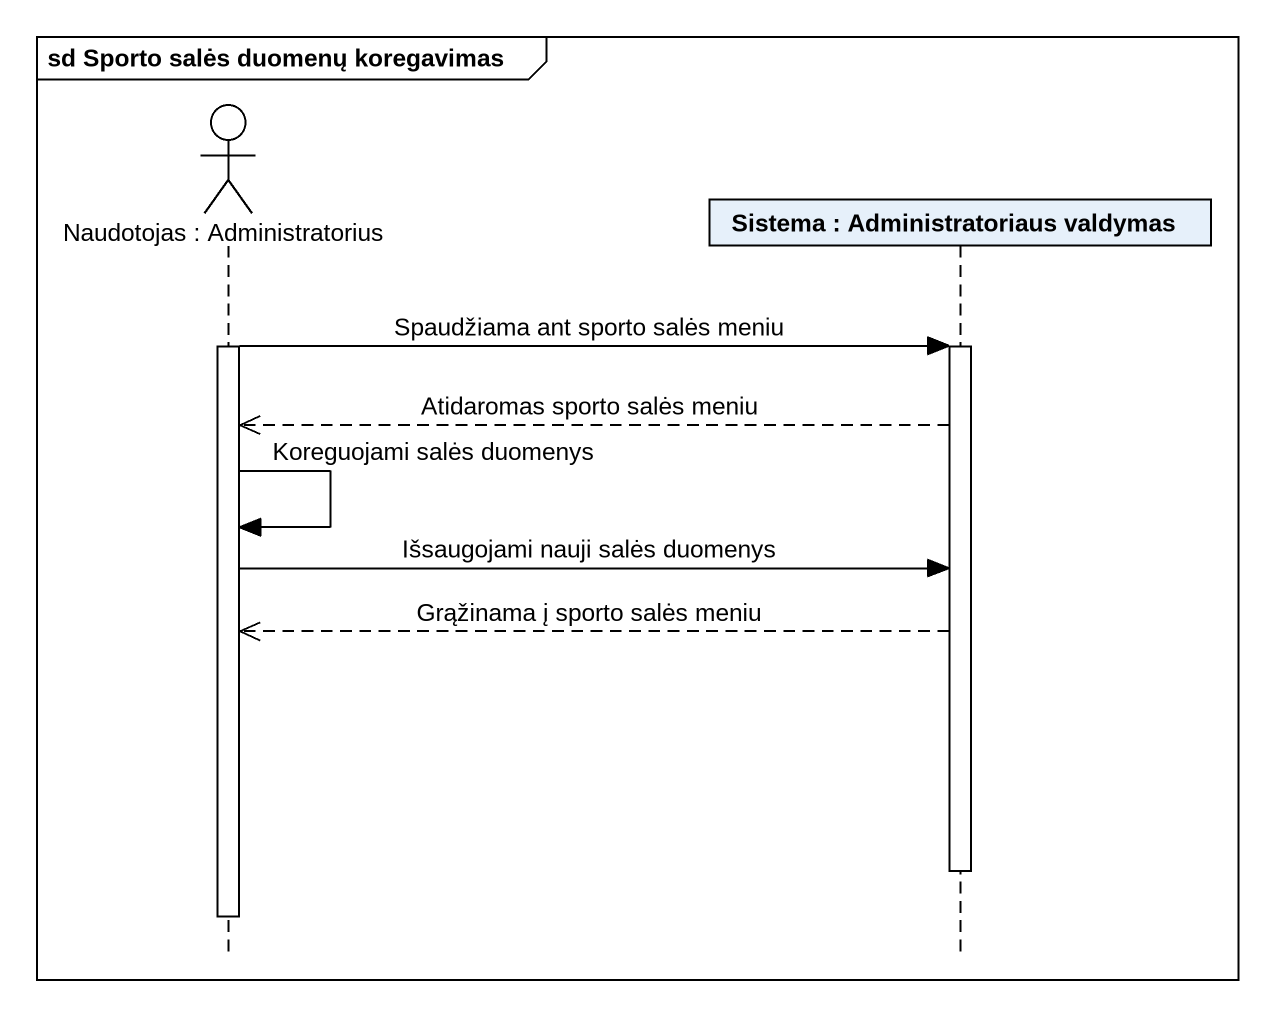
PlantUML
@startuml
mainframe sd Sporto salės duomenų koregavimas
hide footbox
actor "Naudotojas : Administratorius" as Naudotojas
participant "Sistema : Administratoriaus valdymas" as Sistema

activate Naudotojas
Naudotojas -> Sistema : Spaudžiama ant sporto salės meniu
activate Sistema
Sistema -->> Naudotojas : Atidaromas sporto salės meniu
Naudotojas -> Naudotojas : Koreguojami salės duomenys
Naudotojas -> Sistema : Išsaugojami nauji salės duomenys
Sistema -->> Naudotojas : Grąžinama į sporto salės meniu
deactivate Sistema
deactivate Naudotojas
@enduml
